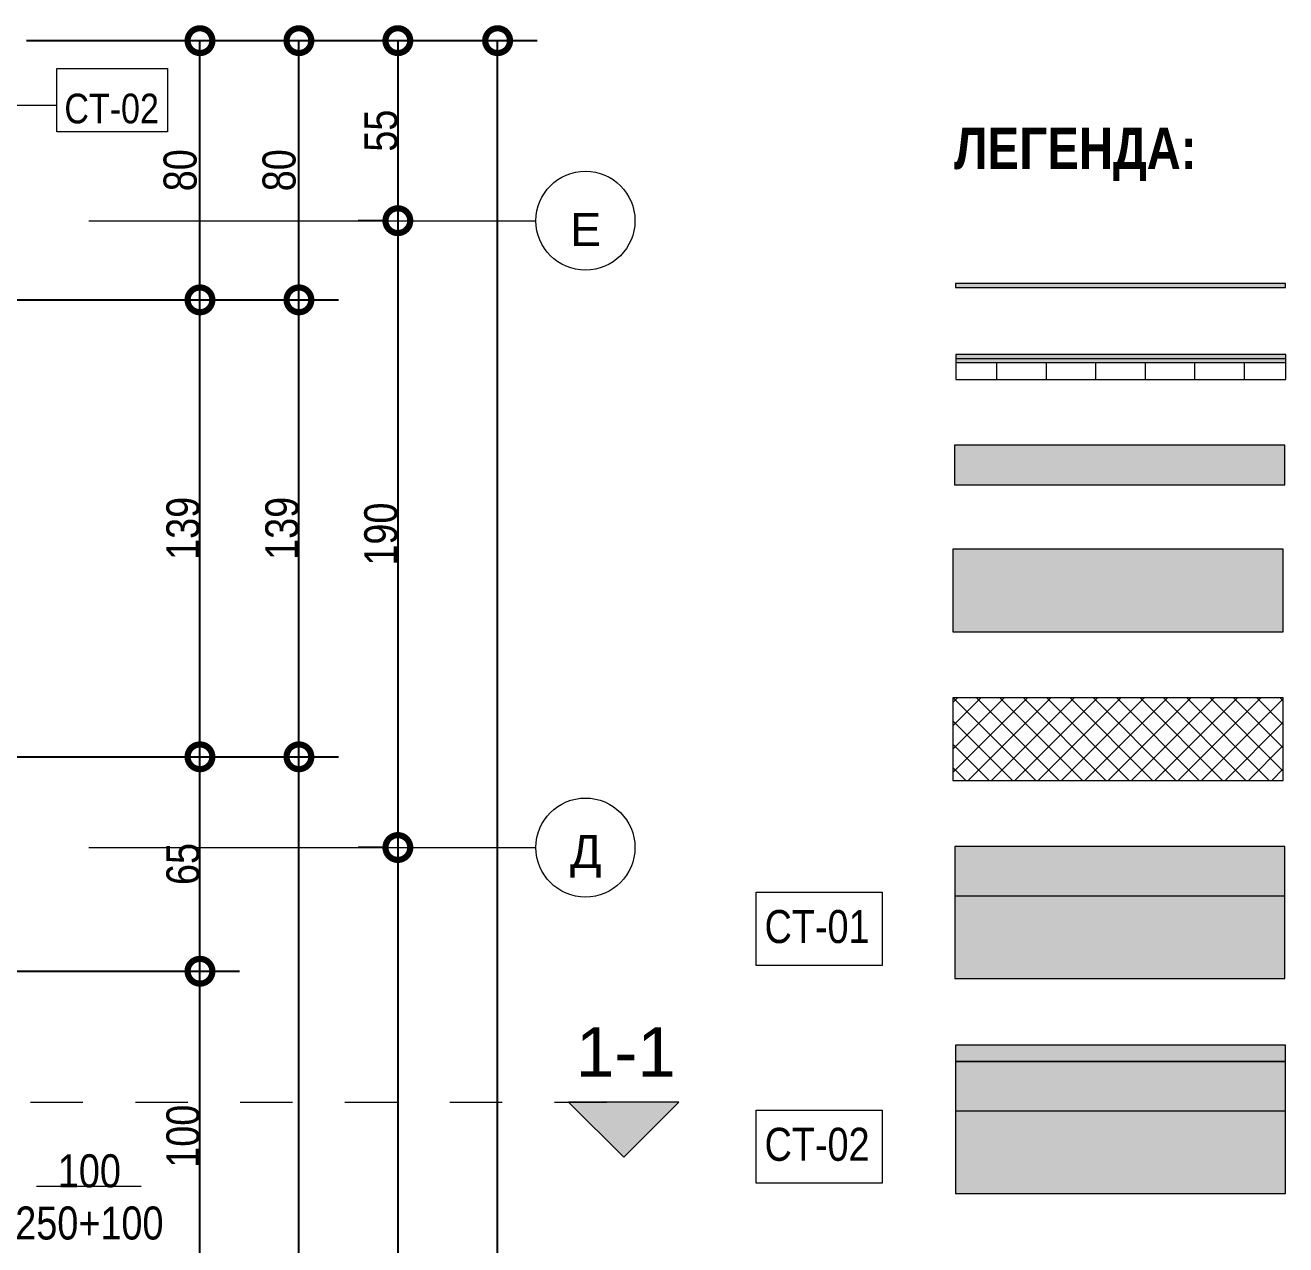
# Model space of a CAD drawing. Header units: centimetres. Extents: x 0 to 25250, y 0 to 2250.
# Drawn here: x 5116.2 to 5498.1, y 1334.5 to 1704.2 of the extents above; entities that cross this region are included whole.
import ezdxf

# ---------------------------------------------------------------- set-up
doc = ezdxf.new("R2010")
doc.units = ezdxf.units.CM
doc.linetypes.add('18-View-1$0$Dash', pattern=[31.75, 15.875, -15.875])
doc.linetypes.add('18-View-1$0$Dash dot', pattern=[79.375, 31.75, -23.8125, 0, -23.8125])
for name, color, linetype, lineweight in [('A-ANNO-DIMS', 7, 'Continuous', 9), ('A-ANNO-NOTE', 7, 'Continuous', 9), ('A-DETL-GENF', 7, 'Continuous', 9), ('A-DETL-THIN', 7, 'Continuous', 9), ('A-WALL', 7, 'Continuous', 9), ('A-WALL-IDEN', 7, 'Continuous', 9), ('A-WALL-PATT', 7, 'Continuous', 9), ('G-ANNO-SYMB', 7, 'Continuous', 9), ('G-ANNO-TEXT', 7, 'Continuous', 9), ('S-GRID', 7, 'Continuous', 9), ('S-GRID-IDEN', 7, 'Continuous', 9)]:
    doc.layers.add(name, color=color, linetype=linetype, lineweight=lineweight)
doc.styles.add('18-View-1$0$Arial Narrow_1', font='ARIALN.TTF', dxfattribs={"height": 10})
doc.styles.add('18-View-1$0$Arial Narrow_3', font='ARIALN.TTF', dxfattribs={"height": 10})
doc.styles.add('18-View-1$0$Arial Narrow_4', font='ARIALN.TTF', dxfattribs={"height": 10})
doc.styles.add('18-View-1$0$Arial Narrow_5', font='ARIALN.TTF', dxfattribs={"height": 9})
doc.styles.add('18-View-1$0$Arial_1', font='arial.ttf', dxfattribs={"height": 10})
doc.styles.add('18-View-1$0$Arial_2', font='arial.ttf', dxfattribs={"height": 15})
doc.styles.add('18-View-2$0$Arial Narrow', font='ARIALN.TTF', dxfattribs={"height": 10})
doc.styles.add('18-View-2$0$Arial Narrow_1', font='ARIALN.TTF', dxfattribs={"height": 12.5})
doc.dimstyles.new('18-View-1$0$TEC_DIM', dxfattribs={"dimscale": 30.48, "dimtxt": 10.23431, "dimasz": 0.492126, "dimexe": 0.393701, "dimexo": 0.246063, "dimgap": 0, "dimtad": 1, "dimdec": 0, "dimzin": 0, "dimdsep": 46, "dimtxsty": '18-View-1$0$Arial Narrow_3', "dimblk1": '18-View-1$0$_DotSmall', "dimblk2": '18-View-1$0$_DotSmall', "dimsah": 1, "dimcen": 0.09, "dimazin": 0, "dimtfac": 1, "dimtdec": 4, "dimtix": 1, "dimtmove": 0, "dimatfit": 3, "dimfxl": 1, "dimtvp": 1, "dimtolj": 1, "dimtzin": 0, "dimarcsym": 2})
doc.dimstyles.new('18-View-1$0$TEC_DIM_1', dxfattribs={"dimscale": 30.48, "dimtxt": 10.23431, "dimasz": 0.492126, "dimexe": 0.393701, "dimexo": 0.246063, "dimgap": 0, "dimtad": 1, "dimdec": 0, "dimzin": 0, "dimdsep": 46, "dimtxsty": '18-View-1$0$Arial Narrow_4', "dimblk1": '18-View-1$0$_DotSmall', "dimblk2": '18-View-1$0$_DotSmall', "dimsah": 1, "dimcen": 0.09, "dimazin": 0, "dimtfac": 1, "dimtdec": 4, "dimtix": 1, "dimtmove": 0, "dimatfit": 3, "dimfxl": 1, "dimtvp": 1, "dimtolj": 1, "dimtzin": 0, "dimarcsym": 2})

# ---------------------------------------------------------------- blocks, each defined once
blk = doc.blocks.new('Grid - TEC_GRID_CIRCLE-145857-НИВО 1')
at = {"layer": 'S-GRID-IDEN'}
blk.add_circle((0, 0), 0.3, dxfattribs=at)
blk = doc.blocks.new('Section - TEC_SECTION-13048-НИВО 1')
at = {"layer": 'G-ANNO-SYMB'}
blk.add_hatch(color=256, dxfattribs=at).paths.add_polyline_path([(0, 0.334), (0.334, 0), (-0.334, 0)])
for p, q in [((0, 0.334), (-0.334, 0)), ((0.334, 0), (0, 0.334)), ((-0.334, 0), (0.334, 0))]:
    blk.add_line(p, q, dxfattribs=at)
blk = doc.blocks.new('18-View-1$0$_DotSmall')
at = {"color": 0, "linetype": 'ByBlock', "const_width": 0.5}
blk.add_lwpolyline([(-0.0625, 0, 1), (0.0625, 0, 1)], format="xyb", close=True, dxfattribs=at)
blk = doc.blocks.new('*D2629')
at = {"layer": 'A-ANNO-DIMS', "color": 0, "lineweight": -2, "transparency": 16777216}
for p, q in [((5116.58, 1699.51), (5241.08, 1699.51)), ((5229.08, 1699.51), (5229.08, 1644.94)), ((5224.23, 1644.94), (5217.08, 1644.94))]:
    blk.add_line(p, q, dxfattribs=at)
at = {"layer": 'A-ANNO-DIMS', "color": 0, "lineweight": -2, "transparency": 16777216, "xscale": 15, "yscale": 15, "zscale": 15}
for p, rotation in [((5229.08, 1699.51), 90), ((5229.08, 1644.94), 270)]:
    blk.add_blockref('18-View-1$0$_DotSmall', p, dxfattribs=dict(at, rotation=rotation))
at = {"layer": 'A-ANNO-DIMS', "color": 0, "transparency": 16777216, "insert": (5223.99, 1672.23), "char_height": 10, "width": 15.2053, "attachment_point": 5, "rotation": 90, "style": '18-View-1$0$Arial Narrow_3'}
blk.add_mtext('\\A1;55', dxfattribs=at)
blk = doc.blocks.new('*D2630')
at = {"layer": 'A-ANNO-DIMS', "color": 0, "lineweight": -2, "transparency": 16777216}
for p, q in [((5224.23, 1644.94), (5217.08, 1644.94)), ((5229.08, 1644.94), (5229.08, 1454.94)), ((5224.23, 1454.94), (5217.08, 1454.94))]:
    blk.add_line(p, q, dxfattribs=at)
at = {"layer": 'A-ANNO-DIMS', "color": 0, "lineweight": -2, "transparency": 16777216, "xscale": 15, "yscale": 15, "zscale": 15}
for p, rotation in [((5229.08, 1644.94), 90), ((5229.08, 1454.94), 270)]:
    blk.add_blockref('18-View-1$0$_DotSmall', p, dxfattribs=dict(at, rotation=rotation))
at = {"layer": 'A-ANNO-DIMS', "color": 0, "transparency": 16777216, "insert": (5223.97, 1549.94), "char_height": 10, "width": 22.8079, "attachment_point": 5, "rotation": 90, "style": '18-View-1$0$Arial Narrow_3'}
blk.add_mtext('\\A1;190', dxfattribs=at)
blk = doc.blocks.new('*D2631')
at = {"layer": 'A-ANNO-DIMS', "color": 0, "lineweight": -2, "transparency": 16777216}
for p, q in [((5224.23, 1454.94), (5217.08, 1454.94)), ((5229.08, 1454.94), (5229.08, 954.94)), ((5224.23, 954.94), (5217.08, 954.94))]:
    blk.add_line(p, q, dxfattribs=at)
at = {"layer": 'A-ANNO-DIMS', "color": 0, "lineweight": -2, "transparency": 16777216, "xscale": 15, "yscale": 15, "zscale": 15}
for p, rotation in [((5229.08, 1454.94), 90), ((5229.08, 954.94), 270)]:
    blk.add_blockref('18-View-1$0$_DotSmall', p, dxfattribs=dict(at, rotation=rotation))
at = {"layer": 'A-ANNO-DIMS', "color": 0, "transparency": 16777216, "insert": (5223.97, 1204.94), "char_height": 10, "width": 22.8079, "attachment_point": 5, "rotation": 90, "style": '18-View-1$0$Arial Narrow_3'}
blk.add_mtext('\\A1;500', dxfattribs=at)
blk = doc.blocks.new('*D2635')
at = {"layer": 'A-ANNO-DIMS', "color": 0, "lineweight": -2, "transparency": 16777216}
for p, q in [((5116.58, 1699.51), (5271.31, 1699.51)), ((5259.31, 432.44), (5259.31, 1699.51)), ((5026.58, 432.44), (5271.31, 432.44))]:
    blk.add_line(p, q, dxfattribs=at)
at = {"layer": 'A-ANNO-DIMS', "color": 0, "lineweight": -2, "transparency": 16777216, "xscale": 15, "yscale": 15, "zscale": 15}
for p, rotation in [((5259.31, 1699.51), 90), ((5259.31, 432.44), 270)]:
    blk.add_blockref('18-View-1$0$_DotSmall', p, dxfattribs=dict(at, rotation=rotation))
at = {"layer": 'A-ANNO-DIMS', "color": 0, "transparency": 16777216, "insert": (5254.21, 1065.98), "char_height": 10, "width": 30.4105, "attachment_point": 5, "rotation": 90, "style": '18-View-1$0$Arial Narrow_3'}
blk.add_mtext('\\A1;1267', dxfattribs=at)
blk = doc.blocks.new('*D2637')
at = {"layer": 'A-ANNO-DIMS', "color": 0, "lineweight": -2, "transparency": 16777216}
for p, q in [((5106.58, 1482.44), (5211.11, 1482.44)), ((5199.11, 927.44), (5199.11, 1482.44)), ((5111.58, 927.44), (5211.11, 927.44))]:
    blk.add_line(p, q, dxfattribs=at)
at = {"layer": 'A-ANNO-DIMS', "color": 0, "lineweight": -2, "transparency": 16777216, "xscale": 15, "yscale": 15, "zscale": 15}
for p, rotation in [((5199.11, 1482.44), 90), ((5199.11, 927.44), 270)]:
    blk.add_blockref('18-View-1$0$_DotSmall', p, dxfattribs=dict(at, rotation=rotation))
at = {"layer": 'A-ANNO-DIMS', "color": 0, "transparency": 16777216, "insert": (5194.02, 1204.94), "char_height": 10, "width": 22.8079, "attachment_point": 5, "rotation": 90, "style": '18-View-1$0$Arial Narrow_3'}
blk.add_mtext('\\A1;555', dxfattribs=at)
blk = doc.blocks.new('*D2638')
at = {"layer": 'A-ANNO-DIMS', "color": 0, "lineweight": -2, "transparency": 16777216}
for p, q in [((5101.58, 1620.94), (5211.11, 1620.94)), ((5199.11, 1482.44), (5199.11, 1620.94)), ((5106.58, 1482.44), (5211.11, 1482.44))]:
    blk.add_line(p, q, dxfattribs=at)
at = {"layer": 'A-ANNO-DIMS', "color": 0, "lineweight": -2, "transparency": 16777216, "xscale": 15, "yscale": 15, "zscale": 15}
for p, rotation in [((5199.11, 1620.94), 90), ((5199.11, 1482.44), 270)]:
    blk.add_blockref('18-View-1$0$_DotSmall', p, dxfattribs=dict(at, rotation=rotation))
at = {"layer": 'A-ANNO-DIMS', "color": 0, "transparency": 16777216, "insert": (5194, 1551.69), "char_height": 10, "width": 22.8079, "attachment_point": 5, "rotation": 90, "style": '18-View-1$0$Arial Narrow_3'}
blk.add_mtext('\\A1;139', dxfattribs=at)
blk = doc.blocks.new('*D2639')
at = {"layer": 'A-ANNO-DIMS', "color": 0, "lineweight": -2, "transparency": 16777216}
for p, q in [((5116.58, 1699.51), (5211.11, 1699.51)), ((5199.11, 1620.94), (5199.11, 1699.51)), ((5101.58, 1620.94), (5211.11, 1620.94))]:
    blk.add_line(p, q, dxfattribs=at)
at = {"layer": 'A-ANNO-DIMS', "color": 0, "lineweight": -2, "transparency": 16777216, "xscale": 15, "yscale": 15, "zscale": 15}
for p, rotation in [((5199.11, 1699.51), 90), ((5199.11, 1620.94), 270)]:
    blk.add_blockref('18-View-1$0$_DotSmall', p, dxfattribs=dict(at, rotation=rotation))
at = {"layer": 'A-ANNO-DIMS', "color": 0, "transparency": 16777216, "insert": (5193.15, 1660.23), "char_height": 10, "width": 15.2053, "attachment_point": 5, "rotation": 90, "style": '18-View-1$0$Arial Narrow_4'}
blk.add_mtext('\\A1;\u200e80', dxfattribs=at)
blk = doc.blocks.new('*D2645')
at = {"layer": 'A-ANNO-DIMS', "color": 0, "lineweight": -2, "transparency": 16777216}
for p, q in [((5111.58, 1417.44), (5181.13, 1417.44)), ((5169.13, 1317.44), (5169.13, 1417.44)), ((5111.58, 1317.44), (5181.13, 1317.44))]:
    blk.add_line(p, q, dxfattribs=at)
at = {"layer": 'A-ANNO-DIMS', "color": 0, "lineweight": -2, "transparency": 16777216, "xscale": 15, "yscale": 15, "zscale": 15}
for p, rotation in [((5169.13, 1417.44), 90), ((5169.13, 1317.44), 270)]:
    blk.add_blockref('18-View-1$0$_DotSmall', p, dxfattribs=dict(at, rotation=rotation))
at = {"layer": 'A-ANNO-DIMS', "color": 0, "transparency": 16777216, "insert": (5164.02, 1367.44), "char_height": 10, "width": 22.8079, "attachment_point": 5, "rotation": 90, "style": '18-View-1$0$Arial Narrow_3'}
blk.add_mtext('\\A1;100', dxfattribs=at)
blk = doc.blocks.new('*D2646')
at = {"layer": 'A-ANNO-DIMS', "color": 0, "lineweight": -2, "transparency": 16777216}
for p, q in [((5106.58, 1482.44), (5181.13, 1482.44)), ((5169.13, 1417.44), (5169.13, 1482.44)), ((5111.58, 1417.44), (5181.13, 1417.44))]:
    blk.add_line(p, q, dxfattribs=at)
at = {"layer": 'A-ANNO-DIMS', "color": 0, "lineweight": -2, "transparency": 16777216, "xscale": 15, "yscale": 15, "zscale": 15}
for p, rotation in [((5169.13, 1482.44), 90), ((5169.13, 1417.44), 270)]:
    blk.add_blockref('18-View-1$0$_DotSmall', p, dxfattribs=dict(at, rotation=rotation))
at = {"layer": 'A-ANNO-DIMS', "color": 0, "transparency": 16777216, "insert": (5164.02, 1449.94), "char_height": 10, "width": 15.2053, "attachment_point": 5, "rotation": 90, "style": '18-View-1$0$Arial Narrow_3'}
blk.add_mtext('\\A1;65', dxfattribs=at)
blk = doc.blocks.new('*D2647')
at = {"layer": 'A-ANNO-DIMS', "color": 0, "lineweight": -2, "transparency": 16777216}
for p, q in [((5116.58, 1620.94), (5181.13, 1620.94)), ((5169.13, 1482.44), (5169.13, 1620.94)), ((5106.58, 1482.44), (5181.13, 1482.44))]:
    blk.add_line(p, q, dxfattribs=at)
at = {"layer": 'A-ANNO-DIMS', "color": 0, "lineweight": -2, "transparency": 16777216, "xscale": 15, "yscale": 15, "zscale": 15}
for p, rotation in [((5169.13, 1620.94), 90), ((5169.13, 1482.44), 270)]:
    blk.add_blockref('18-View-1$0$_DotSmall', p, dxfattribs=dict(at, rotation=rotation))
at = {"layer": 'A-ANNO-DIMS', "color": 0, "transparency": 16777216, "insert": (5164.02, 1551.69), "char_height": 10, "width": 22.8079, "attachment_point": 5, "rotation": 90, "style": '18-View-1$0$Arial Narrow_3'}
blk.add_mtext('\\A1;139', dxfattribs=at)
blk = doc.blocks.new('*D2648')
at = {"layer": 'A-ANNO-DIMS', "color": 0, "lineweight": -2, "transparency": 16777216}
for p, q in [((5116.58, 1699.51), (5181.13, 1699.51)), ((5169.13, 1620.94), (5169.13, 1699.51)), ((5116.58, 1620.94), (5181.13, 1620.94))]:
    blk.add_line(p, q, dxfattribs=at)
at = {"layer": 'A-ANNO-DIMS', "color": 0, "lineweight": -2, "transparency": 16777216, "xscale": 15, "yscale": 15, "zscale": 15}
for p, rotation in [((5169.13, 1699.51), 90), ((5169.13, 1620.94), 270)]:
    blk.add_blockref('18-View-1$0$_DotSmall', p, dxfattribs=dict(at, rotation=rotation))
at = {"layer": 'A-ANNO-DIMS', "color": 0, "transparency": 16777216, "insert": (5163.17, 1660.23), "char_height": 10, "width": 15.2053, "attachment_point": 5, "rotation": 90, "style": '18-View-1$0$Arial Narrow_4'}
blk.add_mtext('\\A1;\u200e80', dxfattribs=at)
blk = doc.blocks.new('Family1 - Family1-2435591-НИВО 1')
at = {"layer": 'A-ANNO-NOTE'}
blk.add_line((-0.3054, 0), (0.3294, 0), dxfattribs=at)
blk = doc.blocks.new('Family - ___-2443277-ЛЕГЕНДА СТЕНИ')
at = {"layer": 'A-WALL-PATT', "true_color": 0x808080}
blk.add_hatch(color=8, dxfattribs=at).paths.add_polyline_path([(194.74, 391.95), (194.74, 416.95), (94.74, 416.95), (94.74, 391.95)])
at = {"layer": 'A-WALL'}
for p, q in [((194.74, 416.95), (94.74, 416.95)), ((94.74, 416.95), (94.74, 391.95)), ((194.74, 391.95), (194.74, 416.95)), ((94.74, 391.95), (194.74, 391.95))]:
    blk.add_line(p, q, dxfattribs=at)
blk = doc.blocks.new('Family - ___-2443279-ЛЕГЕНДА СТЕНИ')
at = {"layer": 'A-WALL-PATT', "true_color": 0xffff80}
blk.add_hatch(color=51, dxfattribs=at).paths.add_polyline_path([(195.31, 311.82), (195.31, 326.82), (95.31, 326.82), (95.31, 311.82)])
at = {"layer": 'A-WALL-PATT', "true_color": 0x808080}
blk.add_hatch(color=8, dxfattribs=at).paths.add_polyline_path([(195.31, 286.82), (195.31, 311.82), (95.31, 311.82), (95.31, 286.82)])
at = {"layer": 'A-WALL'}
for p, q in [((195.31, 326.82), (95.31, 326.82)), ((95.31, 326.82), (95.31, 286.82)), ((195.31, 286.82), (195.31, 326.82)), ((195.31, 311.82), (95.31, 311.82)), ((95.31, 286.82), (195.31, 286.82))]:
    blk.add_line(p, q, dxfattribs=at)
blk = doc.blocks.new('Family - ___-2443281-ЛЕГЕНДА СТЕНИ')
at = {"layer": 'A-WALL-PATT', "true_color": 0x808080}
blk.add_hatch(color=8, dxfattribs=at).paths.add_polyline_path([(195.24, 436.45), (195.24, 448.45), (95.24, 448.45), (95.24, 436.45)])
at = {"layer": 'A-WALL'}
for p, q in [((195.24, 448.45), (95.24, 448.45)), ((95.24, 448.45), (95.24, 436.45)), ((195.24, 436.45), (195.24, 448.45)), ((95.24, 436.45), (195.24, 436.45))]:
    blk.add_line(p, q, dxfattribs=at)
blk = doc.blocks.new('Family - ___-2443289-ЛЕГЕНДА СТЕНИ')
at = {"layer": 'A-WALL-PATT', "true_color": 0xc0c0c0}
blk.add_hatch(color=9, dxfattribs=at).paths.add_polyline_path([(195.46, 261.63), (195.46, 266.63), (95.46, 266.63), (95.46, 261.63)])
at = {"layer": 'A-WALL'}
for p, q in [((195.46, 266.63), (95.46, 266.63)), ((95.46, 266.63), (95.46, 261.63)), ((195.46, 261.63), (195.46, 266.63)), ((95.46, 261.63), (195.46, 261.63))]:
    blk.add_line(p, q, dxfattribs=at)
blk = doc.blocks.new('Family - ___-2443316-ЛЕГЕНДА СТЕНИ')
at = {"layer": 'A-WALL-PATT', "true_color": 0xffff80}
blk.add_hatch(color=51, dxfattribs=at).paths.add_polyline_path([(195.46, 246.63), (195.46, 261.63), (95.46, 261.63), (95.46, 246.63)])
at = {"layer": 'A-WALL-PATT', "true_color": 0x808080}
blk.add_hatch(color=8, dxfattribs=at).paths.add_polyline_path([(195.46, 221.63), (195.46, 246.63), (95.46, 246.63), (95.46, 221.63)])
at = {"layer": 'A-WALL'}
for p, q in [((195.46, 261.63), (95.46, 261.63)), ((95.46, 261.63), (95.46, 221.63)), ((195.46, 221.63), (195.46, 261.63)), ((195.46, 246.63), (95.46, 246.63)), ((95.46, 221.63), (195.46, 221.63))]:
    blk.add_line(p, q, dxfattribs=at)
blk = doc.blocks.new('Family - ___-2443393-ЛЕГЕНДА СТЕНИ')
at = {"layer": 'A-WALL-PATT', "true_color": 0xffff80}
blk.add_hatch(color=51, dxfattribs=at).paths.add_polyline_path([(195.5, 496.23), (195.5, 497.48), (95.5, 497.48), (95.5, 496.23)])
at = {"layer": 'A-WALL'}
for p, q in [((195.5, 497.48), (95.5, 497.48)), ((95.5, 497.48), (95.5, 496.23)), ((195.5, 496.23), (195.5, 497.48)), ((95.5, 496.23), (195.5, 496.23))]:
    blk.add_line(p, q, dxfattribs=at)
blk = doc.blocks.new('Family - ___-2443396-ЛЕГЕНДА СТЕНИ')
at = {"layer": 'A-WALL-PATT', "true_color": 0xffff80}
for points in [[(195.57, 474.69), (195.57, 475.94), (95.57, 475.94), (95.57, 474.69)], [(195.57, 473.44), (195.57, 474.69), (95.57, 474.69), (95.57, 473.44)]]:
    blk.add_hatch(color=51, dxfattribs=at).paths.add_polyline_path(points)
at = {"layer": 'A-WALL-PATT'}
h = blk.add_hatch(dxfattribs=at)
h.set_pattern_fill('FP2_17', color=256, angle=-270, style=0, pattern_type=2)
h.set_pattern_definition([(270, (145.568, 475.942), (15, -3e-14), [])])
h.paths.add_polyline_path([(195.57, 468.44), (195.57, 473.44), (95.57, 473.44), (95.57, 468.44)])
at = {"layer": 'A-WALL'}
for p, q in [((195.57, 475.94), (95.57, 475.94)), ((95.57, 475.94), (95.57, 468.44)), ((195.57, 474.69), (95.57, 474.69)), ((195.57, 468.44), (195.57, 475.94)), ((195.57, 473.44), (95.57, 473.44)), ((95.57, 468.44), (195.57, 468.44))]:
    blk.add_line(p, q, dxfattribs=at)

msp = doc.modelspace()

# ---------------------------------------------------------------- hatches: boundary and pattern name
at = {"layer": 'A-DETL-GENF'}
h = msp.add_hatch(dxfattribs=at)
h.set_pattern_fill('FP2_18', color=256, style=0, pattern_type=2)
h.set_pattern_definition([(45, (5302.5323, 1128.412), (-3.535534, 3.535534), []), (135, (5302.5323, 1128.412), (-3.535534, -3.535534), [])])
h.paths.add_polyline_path([(5497.33, 1475.27), (5497.33, 1500.27), (5397.27, 1500.27), (5397.27, 1475.27)])

# ---------------------------------------------------------------- linework, layer by layer
at = {"layer": 'A-DETL-THIN'}
for p, q in [((5497.33, 1500.27), (5397.27, 1500.27)), ((5397.27, 1500.27), (5397.27, 1475.27)), ((5497.33, 1475.27), (5497.33, 1500.27)), ((5397.27, 1475.27), (5497.33, 1475.27))]:
    msp.add_line(p, q, dxfattribs=at)
at = {"layer": 'A-WALL-IDEN'}
msp.add_line((5106.58, 1679.94), (5125.81, 1679.94), dxfattribs=at)
at = {"layer": 'A-WALL-IDEN', "flags": 128}
msp.add_lwpolyline([(5125.81, 1691.07), (5159.26, 1691.07), (5159.26, 1671.87), (5125.81, 1671.87)], close=True, dxfattribs=at)
at = {"layer": 'G-ANNO-SYMB', "linetype": '18-View-1$0$Dash', "lineweight": 18}
msp.add_line((3244.55, 1377.79), (5297.5, 1377.79), dxfattribs=at)
at = {"layer": 'G-ANNO-TEXT', "flags": 128}
for points in [[(5337.69, 1441.37), (5375.79, 1441.37), (5375.79, 1419.17), (5337.69, 1419.17)], [(5337.69, 1375.37), (5375.79, 1375.37), (5375.79, 1353.17), (5337.69, 1353.17)]]:
    msp.add_lwpolyline(points, close=True, dxfattribs=at)
at = {"layer": 'S-GRID', "color": 1, "linetype": '18-View-1$0$Dash dot', "lineweight": 18, "true_color": 0xff0000}
for p, q in [((3386.99, 1644.94), (5145.92, 1644.94)), ((3386.99, 1454.94), (5145.92, 1454.94))]:
    msp.add_line(p, q, dxfattribs=at)
at = {"layer": 'S-GRID', "color": 1, "lineweight": 18, "true_color": 0xff0000}
for p, q in [((5145.92, 1644.94), (5270.92, 1644.94)), ((5145.92, 1454.94), (5270.92, 1454.94))]:
    msp.add_line(p, q, dxfattribs=at)

# ---------------------------------------------------------------- block references
at = {"layer": 'A-ANNO-NOTE', "xscale": 50, "yscale": 50, "zscale": 50}
msp.add_blockref('Family1 - Family1-2435591-НИВО 1', (5134.89, 1352.32), dxfattribs=at)
at = {"layer": 'A-WALL'}
for name in ['Family - ___-2443393-ЛЕГЕНДА СТЕНИ', 'Family - ___-2443396-ЛЕГЕНДА СТЕНИ', 'Family - ___-2443281-ЛЕГЕНДА СТЕНИ', 'Family - ___-2443277-ЛЕГЕНДА СТЕНИ', 'Family - ___-2443279-ЛЕГЕНДА СТЕНИ', 'Family - ___-2443289-ЛЕГЕНДА СТЕНИ', 'Family - ___-2443316-ЛЕГЕНДА СТЕНИ']:
    msp.add_blockref(name, (5302.53, 1128.41), dxfattribs=at)
at = {"layer": 'G-ANNO-SYMB', "xscale": 49.99999999999998, "yscale": 49.99999999999998, "zscale": 49.99999999999998, "rotation": 180}
msp.add_blockref('Section - TEC_SECTION-13048-НИВО 1', (5297.5, 1377.79), dxfattribs=at)
at = {"layer": 'S-GRID-IDEN', "xscale": 49.99999999999998, "yscale": 49.99999999999998, "zscale": 49.99999999999998, "rotation": 269.9999999999994}
for p in [(5285.92, 1644.94), (5285.92, 1454.94)]:
    msp.add_blockref('Grid - TEC_GRID_CIRCLE-145857-НИВО 1', p, dxfattribs=at)

# ---------------------------------------------------------------- texts
at = {"layer": 'A-ANNO-NOTE', "insert": (5135.62, 1348.97), "char_height": 10, "width": 46.95, "attachment_point": 5, "line_spacing_factor": 0.949189, "style": '18-View-1$0$Arial Narrow_1'}
msp.add_mtext('\\pt63.5,127,190.5,254,317.5,381,444.5,508,571.5,635,698.5,762,825.5,889,952.5,1016,1079.5,1143,1206.5,1270,1333.5,1397,1460.5,1524,1587.5,1651,1714.5,1778,1841.5,1905,1968.5,2032;100\\P250+100', dxfattribs=at)
at = {"layer": 'A-WALL-IDEN', "insert": (5142.36, 1678.88), "char_height": 9, "width": 28.45, "attachment_point": 5, "line_spacing_factor": 0.949189, "style": '18-View-1$0$Arial Narrow_5'}
msp.add_mtext('\\pt25.00002,50.00004,74.99997,99.99999,125.00001,150.00003,174.99996,199.99998,225,250.00002,275.00004,299.99997,324.99999,350.00001,375.00003,399.99996,424.99998,450,475.00002,500.00004,524.99997,549.99999,575.00001,600.00003,624.99996,649.99998,675,700.00002,725.00004,749.99997,774.99999,800.00001;{\\fArial Narrow|b0|i0|c204|p34;СТ}-02', dxfattribs=at)
at = {"layer": 'G-ANNO-SYMB', "insert": (5298.15, 1392.98), "char_height": 15, "width": 31.1, "attachment_point": 5, "line_spacing_factor": 0.936439, "style": '18-View-1$0$Arial_2'}
msp.add_mtext('\\pt60,120,180,240,300,360,420,480,540,600,660,720,780,840,900,960,1020,1080,1140,1200,1260,1320,1380,1440,1500,1560,1620,1680,1740,1800,1860,1920;1-1', dxfattribs=at)
at = {"layer": 'G-ANNO-TEXT', "attachment_point": 1, "line_spacing_factor": 0.949189}
for s, insert, char_height, width, style in [('\\pt5,10,15,20,25,30,35,40,45,50,55,60,65,70,75,80,85,90,95,100,105,110,115,120,125,130,135,140,145,150,155,160;{\\fArial Narrow|b1|i0|c204|p34;ЛЕГЕНДА:}', (5397.66, 1673.09), 12.5, 74.4875, '18-View-2$0$Arial Narrow_1'), ('\\pt15,30,45,60,75,90,105,120,135,150,165,180,195,210,225,240,255,270,285,300,315,330,345,360,375,390,405,420,435,450,465,480;{\\fArial Narrow|b0|i0|c204|p34;СТ}-01', (5340.19, 1435.99), 10, 33.431, '18-View-2$0$Arial Narrow'), ('\\pt15,30,45,60,75,90,105,120,135,150,165,180,195,210,225,240,255,270,285,300,315,330,345,360,375,390,405,420,435,450,465,480;{\\fArial Narrow|b0|i0|c204|p34;СТ}-02', (5340.19, 1369.99), 10, 33.431, '18-View-2$0$Arial Narrow')]:
    msp.add_mtext(s, dxfattribs=dict(at, insert=insert, char_height=char_height, width=width, style=style))
at = {"layer": 'S-GRID-IDEN', "char_height": 10, "width": 9.9, "attachment_point": 5, "line_spacing_factor": 0.936439, "style": '18-View-1$0$Arial_1'}
for s, insert in [('\\pt50,100,150,200,250,300,350,400,450,500,550,600,650,700,750,800,850,900,950,1000,1050,1100,1150,1200,1250,1300,1350,1400,1450,1500,1550,1600;{\\fArial|b0|i0|c204|p34;Е}', (5286.01, 1642.3)), ('\\pt50,100,150,200,250,300,350,400,450,500,550,600,650,700,750,800,850,900,950,1000,1050,1100,1150,1200,1250,1300,1350,1400,1450,1500,1550,1600;{\\fArial|b0|i0|c204|p34;Д}', (5286.01, 1452.3))]:
    msp.add_mtext(s, dxfattribs=dict(at, insert=insert))

# ---------------------------------------------------------------- dimensions: what is measured, and where the dimension line sits
at = {"layer": 'A-ANNO-DIMS'}
for base, p1, p2, override, picture, middle in [((5259.31, 1699.51), (5019.08, 432.44), (5109.08, 1699.51), {"dimpost": '<>', "dimfxl": 1270.2592}, '*D2635', (5254.21, 1065.98)), ((5229.08, 1644.94), (5109.08, 1699.51), (5231.73, 1644.94), {"dimpost": '<>', "dimfxl": 134.240483}, '*D2629', (5223.99, 1672.23)), ((5229.08, 1454.94), (5231.73, 1644.94), (5231.73, 1454.94), {"dimpost": '<>', "dimfxl": 190}, '*D2630', (5223.97, 1549.94)), ((5199.10541657, 1620.94186198), (5099.08174821, 1482.44186198), (5094.08174824, 1620.94186198), {"dimpost": '<>', "dimfxl": 138.590223}, '*D2638', (5193.99968669, 1551.69186198)), ((5169.1304415, 1620.94186198), (5099.08174821, 1482.44186198), (5109.08174824, 1620.94186198), {"dimpost": '<>', "dimfxl": 138.860542}, '*D2647', (5164.02471162, 1551.69186198)), ((5199.11, 1482.44), (5104.08, 927.44), (5099.08, 1482.44), {"dimpost": '<>', "dimfxl": 555.022522}, '*D2637', (5194.02, 1204.94)), ((5169.13, 1482.44), (5104.08, 1417.44), (5099.08, 1482.44), {"dimpost": '<>', "dimfxl": 65.192024}, '*D2646', (5164.02, 1449.94)), ((5229.08, 954.94), (5231.73, 1454.94), (5231.73, 954.94), {"dimpost": '<>', "dimfxl": 500}, '*D2631', (5223.97, 1204.94)), ((5169.13, 1417.44), (5104.08, 1317.44), (5104.08, 1417.44), {"dimpost": '<>', "dimfxl": 100}, '*D2645', (5164.02, 1367.44))]:
    dim = msp.add_linear_dim(base=base, p1=p1, p2=p2, angle=90, dimstyle='18-View-1$0$TEC_DIM', override=override, dxfattribs=at)
    dim.commit()
    dim.dimension.update_dxf_attribs({"geometry": picture, "text_midpoint": middle})
for base, p1, override, picture, middle in [((5199.11, 1699.51), (5094.08, 1620.94), {"dimpost": '<>', "dimfxl": 79.985948}, '*D2639', (5193.15, 1660.23)), ((5169.13, 1699.51), (5109.08, 1620.94), {"dimpost": '<>', "dimfxl": 78.566863}, '*D2648', (5163.17, 1660.23))]:
    dim = msp.add_linear_dim(base=base, p1=p1, p2=(5109.08, 1699.51), angle=90, text='\u200e80', dimstyle='18-View-1$0$TEC_DIM_1', override=override, dxfattribs=at)
    dim.commit()
    dim.dimension.update_dxf_attribs({"geometry": picture, "text_midpoint": middle})

doc.saveas('drawing.dxf')
